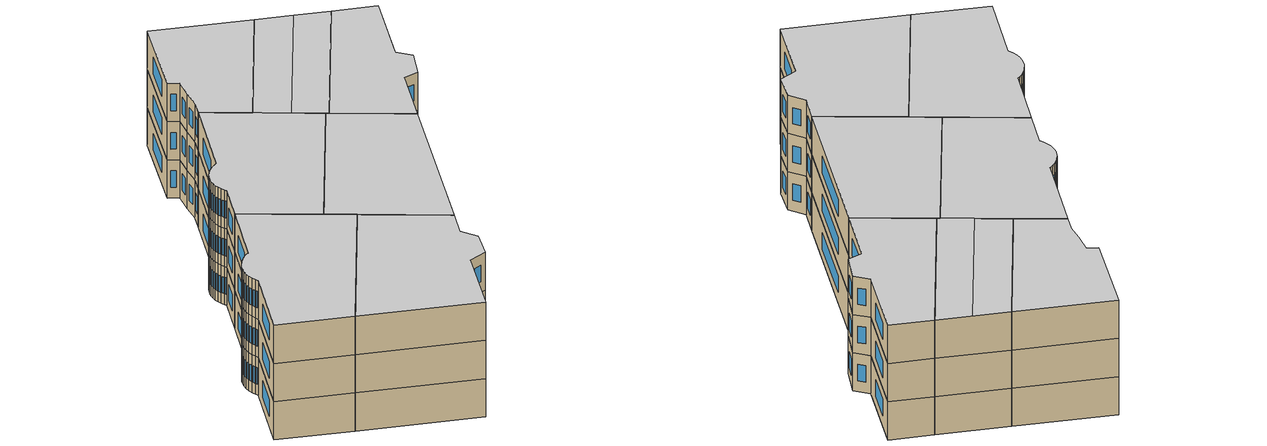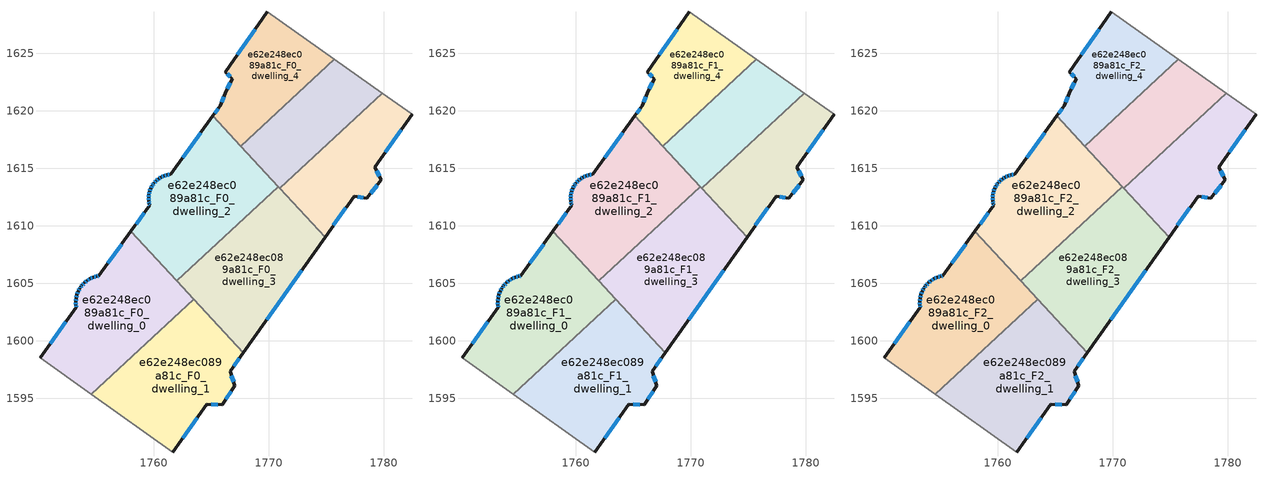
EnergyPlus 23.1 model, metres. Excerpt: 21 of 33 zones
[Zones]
e62e248ec089a81c_F0_dwelling_0
 floor ground (EU_floor_Construction): 1757.99,1609.51 1763.46,1603.61 1754.55,1595.34 1750.09,1598.5 1753.25,1602.89 1753.22,1603.1 1753.21,1603.41 1753.24,1603.71 1753.3,1604.01 1753.41,1604.3 1753.56,1604.57 1753.64,1604.69 1753.73,1604.82 1753.94,1605.04 1754.18,1605.24 1754.44,1605.4 1754.72,1605.53 1755.01,1605.62 1755.2,1605.65 z0
 wall outside (EU_wall_Construction): 1757.99,1609.51 1755.2,1605.65 1755.01,1605.62 1754.72,1605.53 1754.44,1605.4 1754.18,1605.24 1753.94,1605.04 1753.73,1604.82 1753.64,1604.69 1753.56,1604.57 1753.41,1604.3 1753.3,1604.01 1753.24,1603.71 1753.21,1603.41 1753.22,1603.1 1753.25,1602.89 1750.09,1598.5 z0:3
 wall to e62e248ec089a81c_F0_dwelling_1 (EU_wall_Construction): 1754.55,1595.34 1763.46,1603.61 z0:3
 wall adiabatic (EU_wall_Construction): 1750.09,1598.5 1754.55,1595.34 z0:3
 wall to e62e248ec089a81c_F0_dwelling_2 (EU_wall_Construction): 1761.97,1605.21 1757.99,1609.51 z0:3
 wall to e62e248ec089a81c_F0_dwelling_3 (EU_wall_Construction): 1763.46,1603.61 1761.97,1605.21 z0:3
 window (EU_Window_Construction): 1753.38,1604.21 1753.34,1604.09 / 1753.52,1604.49 1753.45,1604.37 / 1753.61,1604.65 1753.58,1604.6 / 1753.71,1604.78 1753.66,1604.72 / 1753.88,1604.98 1753.79,1604.88 / 1754.11,1605.18 1754.01,1605.1 / 1754.37,1605.35 1754.25,1605.28 / 1754.64,1605.49 1754.52,1605.43 / 1754.93,1605.59 1754.8,1605.55 / 1755.14,1605.64 1755.07,1605.63 / 1757.19,1608.41 1756,1606.75 / 1752.35,1601.64 1751,1599.76 / 1753.23,1603.04 1753.24,1602.95 / 1753.21,1603.32 1753.21,1603.19 / 1753.23,1603.62 1753.22,1603.49 / 1753.29,1603.92 1753.26,1603.8 z0.86:2.14
e62e248ec089a81c_F0_dwelling_1
 floor ground (EU_floor_Construction): 1763.46,1603.61 1767.78,1598.96 1766.63,1597.34 1767.05,1596.07 1765.95,1594.43 1764.61,1594.49 1761.66,1590.31 1754.55,1595.34 z0
 wall outside (EU_wall_Construction): 1761.66,1590.31 1764.61,1594.49 1765.95,1594.43 1767.05,1596.07 1766.63,1597.34 1767.78,1598.96 z0:3
 wall adiabatic (EU_wall_Construction): 1754.55,1595.34 1761.66,1590.31 z0:3
 wall to e62e248ec089a81c_F0_dwelling_3 (EU_wall_Construction): 1767.78,1598.96 1763.46,1603.61 z0:3
 window (EU_Window_Construction): 1766.26,1594.9 1766.73,1595.6 / 1765,1594.47 1765.57,1594.45 / 1762.5,1591.5 1763.77,1593.3 / 1766.96,1597.8 1767.45,1598.49 / 1766.93,1596.43 1766.75,1596.97 z0.86:2.14
e62e248ec089a81c_F0_dwelling_2
 floor ground (EU_floor_Construction): 1765.12,1619.55 1770.81,1613.41 1761.97,1605.21 1757.99,1609.51 1759.63,1611.78 1759.59,1611.92 1759.55,1612.19 1759.54,1612.46 1759.57,1612.73 1759.63,1613 1759.72,1613.25 1759.85,1613.49 1759.9,1613.57 1760.01,1613.71 1760.2,1613.91 1760.41,1614.09 1760.64,1614.23 1760.88,1614.34 1761.14,1614.42 1761.41,1614.47 1761.48,1614.47 z0
 wall outside (EU_wall_Construction): 1765.12,1619.55 1761.48,1614.47 1761.41,1614.47 1761.14,1614.42 1760.88,1614.34 1760.64,1614.23 1760.41,1614.09 1760.2,1613.91 1760.01,1613.71 1759.9,1613.57 1759.85,1613.49 1759.72,1613.25 1759.63,1613 1759.57,1612.73 1759.54,1612.46 1759.55,1612.19 1759.59,1611.92 1759.63,1611.78 1757.99,1609.51 z0:3
 wall to e62e248ec089a81c_F0_dwelling_3 (EU_wall_Construction): 1761.97,1605.21 1770.81,1613.41 z0:3
 wall to e62e248ec089a81c_F0_dwelling_5 (EU_wall_Construction): 1770.81,1613.41 1767.55,1616.93 z0:3
 wall to e62e248ec089a81c_F0_dwelling_4 (EU_wall_Construction): 1767.55,1616.93 1765.12,1619.55 z0:3
 window (EU_Window_Construction): 1759.56,1612.65 1759.55,1612.54 / 1759.61,1612.92 1759.58,1612.81 / 1759.7,1613.18 1759.66,1613.07 / 1759.81,1613.42 1759.76,1613.32 / 1759.89,1613.55 1759.87,1613.52 / 1759.98,1613.67 1759.93,1613.61 / 1760.14,1613.86 1760.06,1613.77 / 1760.35,1614.04 1760.26,1613.96 / 1760.57,1614.19 1760.47,1614.13 / 1760.81,1614.31 1760.71,1614.26 / 1761.07,1614.4 1760.96,1614.37 / 1761.34,1614.46 1761.22,1614.44 / 1764.08,1618.1 1762.52,1615.93 / 1759.16,1611.13 1758.46,1610.16 / 1759.61,1611.88 1759.62,1611.82 / 1759.56,1612.11 1759.58,1612 / 1759.54,1612.38 1759.55,1612.27 z0.86:2.14
e62e248ec089a81c_F0_dwelling_3
 floor ground (EU_floor_Construction): 1770.81,1613.41 1774.9,1609.01 1767.78,1598.96 1761.97,1605.21 z0
 wall outside (EU_wall_Construction): 1767.78,1598.96 1774.9,1609.01 z0:3
 wall to e62e248ec089a81c_F0_dwelling_6 (EU_wall_Construction): 1774.9,1609.01 1770.97,1613.25 z0:3
 wall to e62e248ec089a81c_F0_dwelling_5 (EU_wall_Construction): 1770.97,1613.25 1770.81,1613.41 z0:3
 window (EU_Window_Construction): 1769.81,1601.83 1772.86,1606.14 z0.86:2.14
e62e248ec089a81c_F0_dwelling_4
 floor ground (EU_floor_Construction): 1775.69,1624.48 1767.55,1616.93 1765.12,1619.55 1765.76,1620.45 1766.21,1621.55 1766.83,1622.8 1766.22,1623.38 1769.86,1628.61 z0
 wall outside (EU_wall_Construction): 1769.86,1628.61 1766.22,1623.38 1766.83,1622.8 1766.21,1621.55 1765.76,1620.45 1765.12,1619.55 z0:3
 wall adiabatic (EU_wall_Construction): 1775.69,1624.48 1769.86,1628.61 z0:3
 wall to e62e248ec089a81c_F0_dwelling_5 (EU_wall_Construction): 1767.55,1616.93 1775.69,1624.48 z0:3
 window (EU_Window_Construction): 1768.82,1627.11 1767.26,1624.87 / 1765.58,1620.2 1765.3,1619.81 / 1766.08,1621.23 1765.89,1620.76 / 1766.65,1622.44 1766.39,1621.9 / 1766.39,1623.21 1766.65,1622.96 z0.86:2.14
e62e248ec089a81c_F0_dwelling_5
 floor ground (EU_floor_Construction): 1779.88,1621.51 1770.97,1613.25 1767.55,1616.93 1775.69,1624.48 z0
 wall adiabatic (EU_wall_Construction): 1779.88,1621.51 1775.69,1624.48 z0:3
 wall to e62e248ec089a81c_F0_dwelling_6 (EU_wall_Construction): 1770.97,1613.25 1779.88,1621.51 z0:3
e62e248ec089a81c_F0_dwelling_6
 floor ground (EU_floor_Construction): 1782.45,1619.69 1779.21,1615.1 1779.79,1614 1778.53,1612.39 1777.42,1612.58 1774.9,1609.01 1770.97,1613.25 1779.88,1621.51 z0
 wall outside (EU_wall_Construction): 1774.9,1609.01 1777.42,1612.58 1778.53,1612.39 1779.79,1614 1779.21,1615.1 1782.45,1619.69 z0:3
 wall adiabatic (EU_wall_Construction): 1782.45,1619.69 1779.88,1621.51 z0:3
 window (EU_Window_Construction): 1778.89,1612.85 1779.43,1613.54 / 1777.74,1612.53 1778.21,1612.45 / 1775.62,1610.03 1776.7,1611.56 / 1780.13,1616.41 1781.53,1618.38 / 1779.62,1614.31 1779.37,1614.78 z0.86:2.14
e62e248ec089a81c_F1_dwelling_0
 floor to e62e248ec089a81c_F0_dwelling_0 (EU_floor_Construction): 1757.99,1609.51 1763.46,1603.61 1754.55,1595.34 1750.09,1598.5 1753.25,1602.89 1753.22,1603.1 1753.21,1603.41 1753.24,1603.71 1753.3,1604.01 1753.41,1604.3 1753.56,1604.57 1753.64,1604.69 1753.73,1604.82 1753.94,1605.04 1754.18,1605.24 1754.44,1605.4 1754.72,1605.53 1755.01,1605.62 1755.2,1605.65 z3
 wall outside (EU_wall_Construction): 1757.99,1609.51 1755.2,1605.65 1755.01,1605.62 1754.72,1605.53 1754.44,1605.4 1754.18,1605.24 1753.94,1605.04 1753.73,1604.82 1753.64,1604.69 1753.56,1604.57 1753.41,1604.3 1753.3,1604.01 1753.24,1603.71 1753.21,1603.41 1753.22,1603.1 1753.25,1602.89 1750.09,1598.5 z3:6
 wall to e62e248ec089a81c_F1_dwelling_1 (EU_wall_Construction): 1754.55,1595.34 1763.46,1603.61 z3:6
 wall adiabatic (EU_wall_Construction): 1750.09,1598.5 1754.55,1595.34 z3:6
 wall to e62e248ec089a81c_F1_dwelling_2 (EU_wall_Construction): 1761.97,1605.21 1757.99,1609.51 z3:6
 wall to e62e248ec089a81c_F1_dwelling_3 (EU_wall_Construction): 1763.46,1603.61 1761.97,1605.21 z3:6
 window (EU_Window_Construction): 1753.38,1604.21 1753.34,1604.09 / 1753.52,1604.49 1753.45,1604.37 / 1753.61,1604.65 1753.58,1604.6 / 1753.71,1604.78 1753.66,1604.72 / 1753.88,1604.98 1753.79,1604.88 / 1754.11,1605.18 1754.01,1605.1 / 1754.37,1605.35 1754.25,1605.28 / 1754.64,1605.49 1754.52,1605.43 / 1754.93,1605.59 1754.8,1605.55 / 1755.14,1605.64 1755.07,1605.63 / 1757.19,1608.41 1756,1606.75 / 1752.35,1601.64 1751,1599.76 / 1753.23,1603.04 1753.24,1602.95 / 1753.21,1603.32 1753.21,1603.19 / 1753.23,1603.62 1753.22,1603.49 / 1753.29,1603.92 1753.26,1603.8 z3.86:5.14
e62e248ec089a81c_F1_dwelling_1
 floor to e62e248ec089a81c_F0_dwelling_1 (EU_floor_Construction): 1763.46,1603.61 1767.78,1598.96 1766.63,1597.34 1767.05,1596.07 1765.95,1594.43 1764.61,1594.49 1761.66,1590.31 1754.55,1595.34 z3
 wall outside (EU_wall_Construction): 1761.66,1590.31 1764.61,1594.49 1765.95,1594.43 1767.05,1596.07 1766.63,1597.34 1767.78,1598.96 z3:6
 wall adiabatic (EU_wall_Construction): 1754.55,1595.34 1761.66,1590.31 z3:6
 wall to e62e248ec089a81c_F1_dwelling_3 (EU_wall_Construction): 1767.78,1598.96 1763.46,1603.61 z3:6
 window (EU_Window_Construction): 1766.26,1594.9 1766.73,1595.6 / 1765,1594.47 1765.57,1594.45 / 1762.5,1591.5 1763.77,1593.3 / 1766.96,1597.8 1767.45,1598.49 / 1766.93,1596.43 1766.75,1596.97 z3.86:5.14
e62e248ec089a81c_F1_dwelling_2
 floor to e62e248ec089a81c_F0_dwelling_2 (EU_floor_Construction): 1765.12,1619.55 1770.81,1613.41 1761.97,1605.21 1757.99,1609.51 1759.63,1611.78 1759.59,1611.92 1759.55,1612.19 1759.54,1612.46 1759.57,1612.73 1759.63,1613 1759.72,1613.25 1759.85,1613.49 1759.9,1613.57 1760.01,1613.71 1760.2,1613.91 1760.41,1614.09 1760.64,1614.23 1760.88,1614.34 1761.14,1614.42 1761.41,1614.47 1761.48,1614.47 z3
 wall outside (EU_wall_Construction): 1765.12,1619.55 1761.48,1614.47 1761.41,1614.47 1761.14,1614.42 1760.88,1614.34 1760.64,1614.23 1760.41,1614.09 1760.2,1613.91 1760.01,1613.71 1759.9,1613.57 1759.85,1613.49 1759.72,1613.25 1759.63,1613 1759.57,1612.73 1759.54,1612.46 1759.55,1612.19 1759.59,1611.92 1759.63,1611.78 1757.99,1609.51 z3:6
 wall to e62e248ec089a81c_F1_dwelling_3 (EU_wall_Construction): 1761.97,1605.21 1770.81,1613.41 z3:6
 wall to e62e248ec089a81c_F1_dwelling_5 (EU_wall_Construction): 1770.81,1613.41 1767.55,1616.93 z3:6
 wall to e62e248ec089a81c_F1_dwelling_4 (EU_wall_Construction): 1767.55,1616.93 1765.12,1619.55 z3:6
 window (EU_Window_Construction): 1759.56,1612.65 1759.55,1612.54 / 1759.61,1612.92 1759.58,1612.81 / 1759.7,1613.18 1759.66,1613.07 / 1759.81,1613.42 1759.76,1613.32 / 1759.89,1613.55 1759.87,1613.52 / 1759.98,1613.67 1759.93,1613.61 / 1760.14,1613.86 1760.06,1613.77 / 1760.35,1614.04 1760.26,1613.96 / 1760.57,1614.19 1760.47,1614.13 / 1760.81,1614.31 1760.71,1614.26 / 1761.07,1614.4 1760.96,1614.37 / 1761.34,1614.46 1761.22,1614.44 / 1764.08,1618.1 1762.52,1615.93 / 1759.16,1611.13 1758.46,1610.16 / 1759.61,1611.88 1759.62,1611.82 / 1759.56,1612.11 1759.58,1612 / 1759.54,1612.38 1759.55,1612.27 z3.86:5.14
e62e248ec089a81c_F1_dwelling_3
 floor to e62e248ec089a81c_F0_dwelling_3 (EU_floor_Construction): 1770.81,1613.41 1774.9,1609.01 1767.78,1598.96 1761.97,1605.21 z3
 wall outside (EU_wall_Construction): 1767.78,1598.96 1774.9,1609.01 z3:6
 wall to e62e248ec089a81c_F1_dwelling_6 (EU_wall_Construction): 1774.9,1609.01 1770.97,1613.25 z3:6
 wall to e62e248ec089a81c_F1_dwelling_5 (EU_wall_Construction): 1770.97,1613.25 1770.81,1613.41 z3:6
 window (EU_Window_Construction): 1769.81,1601.83 1772.86,1606.14 z3.86:5.14
e62e248ec089a81c_F1_dwelling_4
 floor to e62e248ec089a81c_F0_dwelling_4 (EU_floor_Construction): 1775.69,1624.48 1767.55,1616.93 1765.12,1619.55 1765.76,1620.45 1766.21,1621.55 1766.83,1622.8 1766.22,1623.38 1769.86,1628.61 z3
 wall outside (EU_wall_Construction): 1769.86,1628.61 1766.22,1623.38 1766.83,1622.8 1766.21,1621.55 1765.76,1620.45 1765.12,1619.55 z3:6
 wall adiabatic (EU_wall_Construction): 1775.69,1624.48 1769.86,1628.61 z3:6
 wall to e62e248ec089a81c_F1_dwelling_5 (EU_wall_Construction): 1767.55,1616.93 1775.69,1624.48 z3:6
 window (EU_Window_Construction): 1768.82,1627.11 1767.26,1624.87 / 1765.58,1620.2 1765.3,1619.81 / 1766.08,1621.23 1765.89,1620.76 / 1766.65,1622.44 1766.39,1621.9 / 1766.39,1623.21 1766.65,1622.96 z3.86:5.14
e62e248ec089a81c_F1_dwelling_5
 floor to e62e248ec089a81c_F0_dwelling_5 (EU_floor_Construction): 1779.88,1621.51 1770.97,1613.25 1767.55,1616.93 1775.69,1624.48 z3
 wall adiabatic (EU_wall_Construction): 1779.88,1621.51 1775.69,1624.48 z3:6
 wall to e62e248ec089a81c_F1_dwelling_6 (EU_wall_Construction): 1770.97,1613.25 1779.88,1621.51 z3:6
e62e248ec089a81c_F1_dwelling_6
 floor to e62e248ec089a81c_F0_dwelling_6 (EU_floor_Construction): 1782.45,1619.69 1779.21,1615.1 1779.79,1614 1778.53,1612.39 1777.42,1612.58 1774.9,1609.01 1770.97,1613.25 1779.88,1621.51 z3
 wall outside (EU_wall_Construction): 1774.9,1609.01 1777.42,1612.58 1778.53,1612.39 1779.79,1614 1779.21,1615.1 1782.45,1619.69 z3:6
 wall adiabatic (EU_wall_Construction): 1782.45,1619.69 1779.88,1621.51 z3:6
 window (EU_Window_Construction): 1778.89,1612.85 1779.43,1613.54 / 1777.74,1612.53 1778.21,1612.45 / 1775.62,1610.03 1776.7,1611.56 / 1780.13,1616.41 1781.53,1618.38 / 1779.62,1614.31 1779.37,1614.78 z3.86:5.14
e62e248ec089a81c_F2_dwelling_0
 floor to e62e248ec089a81c_F1_dwelling_0 (EU_floor_Construction): 1757.99,1609.51 1763.46,1603.61 1754.55,1595.34 1750.09,1598.5 1753.25,1602.89 1753.22,1603.1 1753.21,1603.41 1753.24,1603.71 1753.3,1604.01 1753.41,1604.3 1753.56,1604.57 1753.64,1604.69 1753.73,1604.82 1753.94,1605.04 1754.18,1605.24 1754.44,1605.4 1754.72,1605.53 1755.01,1605.62 1755.2,1605.65 z6
 wall outside (EU_wall_Construction): 1757.99,1609.51 1755.2,1605.65 1755.01,1605.62 1754.72,1605.53 1754.44,1605.4 1754.18,1605.24 1753.94,1605.04 1753.73,1604.82 1753.64,1604.69 1753.56,1604.57 1753.41,1604.3 1753.3,1604.01 1753.24,1603.71 1753.21,1603.41 1753.22,1603.1 1753.25,1602.89 1750.09,1598.5 z6:9
 wall to e62e248ec089a81c_F2_dwelling_1 (EU_wall_Construction): 1754.55,1595.34 1763.46,1603.61 z6:9
 wall adiabatic (EU_wall_Construction): 1750.09,1598.5 1754.55,1595.34 z6:9
 wall to e62e248ec089a81c_F2_dwelling_2 (EU_wall_Construction): 1761.97,1605.21 1757.99,1609.51 z6:9
 wall to e62e248ec089a81c_F2_dwelling_3 (EU_wall_Construction): 1763.46,1603.61 1761.97,1605.21 z6:9
 window (EU_Window_Construction): 1753.38,1604.21 1753.34,1604.09 / 1753.52,1604.49 1753.45,1604.37 / 1753.61,1604.65 1753.58,1604.6 / 1753.71,1604.78 1753.66,1604.72 / 1753.88,1604.98 1753.79,1604.88 / 1754.11,1605.18 1754.01,1605.1 / 1754.37,1605.35 1754.25,1605.28 / 1754.64,1605.49 1754.52,1605.43 / 1754.93,1605.59 1754.8,1605.55 / 1755.14,1605.64 1755.07,1605.63 / 1757.19,1608.41 1756,1606.75 / 1752.35,1601.64 1751,1599.76 / 1753.23,1603.04 1753.24,1602.95 / 1753.21,1603.32 1753.21,1603.19 / 1753.23,1603.62 1753.22,1603.49 / 1753.29,1603.92 1753.26,1603.8 z6.86:8.14
 ceiling to e62e248ec089a81c_F3_dwelling_0 (EU_floor_Construction): 1763.46,1603.61 1757.99,1609.51 1755.2,1605.65 1755.01,1605.62 1754.72,1605.53 1754.44,1605.4 1754.18,1605.24 1753.94,1605.04 1753.73,1604.82 1753.64,1604.69 1753.56,1604.57 1753.41,1604.3 1753.3,1604.01 1753.24,1603.71 1753.21,1603.41 1753.22,1603.1 1753.25,1602.89 1750.09,1598.5 1754.55,1595.34 z9
e62e248ec089a81c_F2_dwelling_1
 floor to e62e248ec089a81c_F1_dwelling_1 (EU_floor_Construction): 1763.46,1603.61 1767.78,1598.96 1766.63,1597.34 1767.05,1596.07 1765.95,1594.43 1764.61,1594.49 1761.66,1590.31 1754.55,1595.34 z6
 wall outside (EU_wall_Construction): 1761.66,1590.31 1764.61,1594.49 1765.95,1594.43 1767.05,1596.07 1766.63,1597.34 1767.78,1598.96 z6:9
 wall adiabatic (EU_wall_Construction): 1754.55,1595.34 1761.66,1590.31 z6:9
 wall to e62e248ec089a81c_F2_dwelling_3 (EU_wall_Construction): 1767.78,1598.96 1763.46,1603.61 z6:9
 window (EU_Window_Construction): 1766.26,1594.9 1766.73,1595.6 / 1765,1594.47 1765.57,1594.45 / 1762.5,1591.5 1763.77,1593.3 / 1766.96,1597.8 1767.45,1598.49 / 1766.93,1596.43 1766.75,1596.97 z6.86:8.14
 ceiling to e62e248ec089a81c_F3_dwelling_1 (EU_floor_Construction): 1765.95,1594.43 1767.05,1596.07 1766.63,1597.34 1767.78,1598.96 1763.46,1603.61 1754.55,1595.34 1761.66,1590.31 1764.61,1594.49 z9
e62e248ec089a81c_F2_dwelling_2
 floor to e62e248ec089a81c_F1_dwelling_2 (EU_floor_Construction): 1765.12,1619.55 1770.81,1613.41 1761.97,1605.21 1757.99,1609.51 1759.63,1611.78 1759.59,1611.92 1759.55,1612.19 1759.54,1612.46 1759.57,1612.73 1759.63,1613 1759.72,1613.25 1759.85,1613.49 1759.9,1613.57 1760.01,1613.71 1760.2,1613.91 1760.41,1614.09 1760.64,1614.23 1760.88,1614.34 1761.14,1614.42 1761.41,1614.47 1761.48,1614.47 z6
 wall outside (EU_wall_Construction): 1765.12,1619.55 1761.48,1614.47 1761.41,1614.47 1761.14,1614.42 1760.88,1614.34 1760.64,1614.23 1760.41,1614.09 1760.2,1613.91 1760.01,1613.71 1759.9,1613.57 1759.85,1613.49 1759.72,1613.25 1759.63,1613 1759.57,1612.73 1759.54,1612.46 1759.55,1612.19 1759.59,1611.92 1759.63,1611.78 1757.99,1609.51 z6:9
 wall to e62e248ec089a81c_F2_dwelling_3 (EU_wall_Construction): 1761.97,1605.21 1770.81,1613.41 z6:9
 wall to e62e248ec089a81c_F2_dwelling_5 (EU_wall_Construction): 1770.81,1613.41 1767.55,1616.93 z6:9
 wall to e62e248ec089a81c_F2_dwelling_4 (EU_wall_Construction): 1767.55,1616.93 1765.12,1619.55 z6:9
 window (EU_Window_Construction): 1759.56,1612.65 1759.55,1612.54 / 1759.61,1612.92 1759.58,1612.81 / 1759.7,1613.18 1759.66,1613.07 / 1759.81,1613.42 1759.76,1613.32 / 1759.89,1613.55 1759.87,1613.52 / 1759.98,1613.67 1759.93,1613.61 / 1760.14,1613.86 1760.06,1613.77 / 1760.35,1614.04 1760.26,1613.96 / 1760.57,1614.19 1760.47,1614.13 / 1760.81,1614.31 1760.71,1614.26 / 1761.07,1614.4 1760.96,1614.37 / 1761.34,1614.46 1761.22,1614.44 / 1764.08,1618.1 1762.52,1615.93 / 1759.16,1611.13 1758.46,1610.16 / 1759.61,1611.88 1759.62,1611.82 / 1759.56,1612.11 1759.58,1612 / 1759.54,1612.38 1759.55,1612.27 z6.86:8.14
 ceiling to e62e248ec089a81c_F3_dwelling_2 (EU_floor_Construction): 1770.81,1613.41 1765.12,1619.55 1761.48,1614.47 1761.41,1614.47 1761.14,1614.42 1760.88,1614.34 1760.64,1614.23 1760.41,1614.09 1760.2,1613.91 1760.01,1613.71 1759.9,1613.57 1759.85,1613.49 1759.72,1613.25 1759.63,1613 1759.57,1612.73 1759.54,1612.46 1759.55,1612.19 1759.59,1611.92 1759.63,1611.78 1757.99,1609.51 1761.97,1605.21 z9
e62e248ec089a81c_F2_dwelling_3
 floor to e62e248ec089a81c_F1_dwelling_3 (EU_floor_Construction): 1770.81,1613.41 1774.9,1609.01 1767.78,1598.96 1761.97,1605.21 z6
 wall outside (EU_wall_Construction): 1767.78,1598.96 1774.9,1609.01 z6:9
 wall to e62e248ec089a81c_F2_dwelling_6 (EU_wall_Construction): 1774.9,1609.01 1770.97,1613.25 z6:9
 wall to e62e248ec089a81c_F2_dwelling_5 (EU_wall_Construction): 1770.97,1613.25 1770.81,1613.41 z6:9
 window (EU_Window_Construction): 1769.81,1601.83 1772.86,1606.14 z6.86:8.14
 ceiling to e62e248ec089a81c_F3_dwelling_3 (EU_floor_Construction): 1767.78,1598.96 1774.9,1609.01 1770.81,1613.41 1761.97,1605.21 z9
e62e248ec089a81c_F2_dwelling_4
 floor to e62e248ec089a81c_F1_dwelling_4 (EU_floor_Construction): 1775.69,1624.48 1767.55,1616.93 1765.12,1619.55 1765.76,1620.45 1766.21,1621.55 1766.83,1622.8 1766.22,1623.38 1769.86,1628.61 z6
 wall outside (EU_wall_Construction): 1769.86,1628.61 1766.22,1623.38 1766.83,1622.8 1766.21,1621.55 1765.76,1620.45 1765.12,1619.55 z6:9
 wall adiabatic (EU_wall_Construction): 1775.69,1624.48 1769.86,1628.61 z6:9
 wall to e62e248ec089a81c_F2_dwelling_5 (EU_wall_Construction): 1767.55,1616.93 1775.69,1624.48 z6:9
 window (EU_Window_Construction): 1768.82,1627.11 1767.26,1624.87 / 1765.58,1620.2 1765.3,1619.81 / 1766.08,1621.23 1765.89,1620.76 / 1766.65,1622.44 1766.39,1621.9 / 1766.39,1623.21 1766.65,1622.96 z6.86:8.14
 ceiling to e62e248ec089a81c_F3_dwelling_4 (EU_floor_Construction): 1775.69,1624.48 1769.86,1628.61 1766.22,1623.38 1766.83,1622.8 1766.21,1621.55 1765.76,1620.45 1765.12,1619.55 1767.55,1616.93 z9
e62e248ec089a81c_F2_dwelling_5
 floor to e62e248ec089a81c_F1_dwelling_5 (EU_floor_Construction): 1779.88,1621.51 1770.97,1613.25 1767.55,1616.93 1775.69,1624.48 z6
 wall adiabatic (EU_wall_Construction): 1779.88,1621.51 1775.69,1624.48 z6:9
 wall to e62e248ec089a81c_F2_dwelling_6 (EU_wall_Construction): 1770.97,1613.25 1779.88,1621.51 z6:9
 ceiling to e62e248ec089a81c_F3_dwelling_5 (EU_floor_Construction): 1779.88,1621.51 1777.83,1622.96 1769.3,1615.05 1770.97,1613.25 z9
 ceiling to e62e248ec089a81c_F3_dwelling_4 (EU_floor_Construction): 1777.83,1622.96 1775.69,1624.48 1767.55,1616.93 1769.3,1615.05 z9
e62e248ec089a81c_F2_dwelling_6
 floor to e62e248ec089a81c_F1_dwelling_6 (EU_floor_Construction): 1782.45,1619.69 1779.21,1615.1 1779.79,1614 1778.53,1612.39 1777.42,1612.58 1774.9,1609.01 1770.97,1613.25 1779.88,1621.51 z6
 wall outside (EU_wall_Construction): 1774.9,1609.01 1777.42,1612.58 1778.53,1612.39 1779.79,1614 1779.21,1615.1 1782.45,1619.69 z6:9
 wall adiabatic (EU_wall_Construction): 1782.45,1619.69 1779.88,1621.51 z6:9
 window (EU_Window_Construction): 1778.89,1612.85 1779.43,1613.54 / 1777.74,1612.53 1778.21,1612.45 / 1775.62,1610.03 1776.7,1611.56 / 1780.13,1616.41 1781.53,1618.38 / 1779.62,1614.31 1779.37,1614.78 z6.86:8.14
 ceiling to e62e248ec089a81c_F3_dwelling_5 (EU_floor_Construction): 1778.53,1612.39 1779.79,1614 1779.21,1615.1 1782.45,1619.69 1779.88,1621.51 1770.97,1613.25 1774.9,1609.01 1777.42,1612.58 z9
[Building]
EU S2 Campaign: North Axis=0; Terrain=City; Solar Distribution=FullExterior
[Site:Location]
Helsinki-Vantaa.AP: Latitude=60.317; Longitude=24.963; Time Zone=2; Elevation=54.6
[SizingPeriod:WeatherFileDays]
AnnualSizingPeriod: Begin Month=1; Begin Day of Month=1; End Month=12; End Day of Month=31; Day of Week for Start Day=Monday; Use Weather File Daylight Saving Period=No; Use Weather File Rain and Snow Indicators=No
[MATERIAL]
EU_InternalMass_Material: Roughness=MediumRough; Thickness=0.1; Conductivity=1; Density=1800; Specific Heat=900; Thermal Absorptance=0.9; Solar Absorptance=0.7; Visible Absorptance=0.7
[MATERIAL:NOMASS] Roughness=MediumRough; Thermal Absorptance=0.9; Solar Absorptance=0.7; Visible Absorptance=0.7
Name | Thermal Resistance
EU_wall_NoMass | 1.10183
EU_floor_NoMass | 1.70606
[WINDOWMATERIAL:SIMPLEGLAZINGSYSTEM]
EU_Window_SimpleGlazing: UFactor=3.11035; Solar Heat Gain Coefficient=0.8; Visible Transmittance=0.8
[CONSTRUCTION]
EU_wall_Construction: EU_wall_NoMass
EU_floor_Construction: EU_floor_NoMass
EU_Window_Construction: EU_Window_SimpleGlazing
EU_InternalMass_Construction: EU_InternalMass_Material
[ZONE] Type=1; Multiplier=1; Ceiling Height=autocalculate; Floor Area=autocalculate; Part of Total Floor Area=Yes
Name | Volume
e62e248ec089a81c_F0_dwelling_0; e62e248ec089a81c_F1_dwelling_0; e62e248ec089a81c_F2_dwelling_0 | 262.923
e62e248ec089a81c_F0_dwelling_1; e62e248ec089a81c_F1_dwelling_1; e62e248ec089a81c_F2_dwelling_1 | 262.937
e62e248ec089a81c_F0_dwelling_2; e62e248ec089a81c_F1_dwelling_2; e62e248ec089a81c_F2_dwelling_2 | 262.921
e62e248ec089a81c_F0_dwelling_3; e62e248ec089a81c_F1_dwelling_3; e62e248ec089a81c_F2_dwelling_3 | 262.953
e62e248ec089a81c_F0_dwelling_4; e62e248ec089a81c_F1_dwelling_4; e62e248ec089a81c_F2_dwelling_4 | 175.302
e62e248ec089a81c_F0_dwelling_5; e62e248ec089a81c_F1_dwelling_5; e62e248ec089a81c_F2_dwelling_5 | 175.295
e62e248ec089a81c_F0_dwelling_6; e62e248ec089a81c_F1_dwelling_6; e62e248ec089a81c_F2_dwelling_6 | 175.306
[INTERNALMASS] Construction=EU_InternalMass_Construction
Name | Zone or ZoneList | Surface Area
e62e248ec089a81c_F0_dwelling_0_EU_InternalMass | e62e248ec089a81c_F0_dwelling_0 | 87.6405
e62e248ec089a81c_F0_dwelling_1_EU_InternalMass | e62e248ec089a81c_F0_dwelling_1 | 87.6453
e62e248ec089a81c_F0_dwelling_2_EU_InternalMass | e62e248ec089a81c_F0_dwelling_2 | 87.6409
e62e248ec089a81c_F0_dwelling_3_EU_InternalMass | e62e248ec089a81c_F0_dwelling_3 | 87.6512
e62e248ec089a81c_F0_dwelling_4_EU_InternalMass | e62e248ec089a81c_F0_dwelling_4 | 58.4342
e62e248ec089a81c_F0_dwelling_5_EU_InternalMass | e62e248ec089a81c_F0_dwelling_5 | 58.4315
e62e248ec089a81c_F0_dwelling_6_EU_InternalMass | e62e248ec089a81c_F0_dwelling_6 | 58.4353
e62e248ec089a81c_F1_dwelling_0_EU_InternalMass | e62e248ec089a81c_F1_dwelling_0 | 87.6405
e62e248ec089a81c_F1_dwelling_1_EU_InternalMass | e62e248ec089a81c_F1_dwelling_1 | 87.6453
e62e248ec089a81c_F1_dwelling_2_EU_InternalMass | e62e248ec089a81c_F1_dwelling_2 | 87.6409
e62e248ec089a81c_F1_dwelling_3_EU_InternalMass | e62e248ec089a81c_F1_dwelling_3 | 87.6512
e62e248ec089a81c_F1_dwelling_4_EU_InternalMass | e62e248ec089a81c_F1_dwelling_4 | 58.4342
e62e248ec089a81c_F1_dwelling_5_EU_InternalMass | e62e248ec089a81c_F1_dwelling_5 | 58.4315
e62e248ec089a81c_F1_dwelling_6_EU_InternalMass | e62e248ec089a81c_F1_dwelling_6 | 58.4353
e62e248ec089a81c_F2_dwelling_0_EU_InternalMass | e62e248ec089a81c_F2_dwelling_0 | 87.6405
e62e248ec089a81c_F2_dwelling_1_EU_InternalMass | e62e248ec089a81c_F2_dwelling_1 | 87.6453
e62e248ec089a81c_F2_dwelling_2_EU_InternalMass | e62e248ec089a81c_F2_dwelling_2 | 87.6409
e62e248ec089a81c_F2_dwelling_3_EU_InternalMass | e62e248ec089a81c_F2_dwelling_3 | 87.6512
e62e248ec089a81c_F2_dwelling_4_EU_InternalMass | e62e248ec089a81c_F2_dwelling_4 | 58.4342
e62e248ec089a81c_F2_dwelling_5_EU_InternalMass | e62e248ec089a81c_F2_dwelling_5 | 58.4315
e62e248ec089a81c_F2_dwelling_6_EU_InternalMass | e62e248ec089a81c_F2_dwelling_6 | 58.4353
[OTHEREQUIPMENT] Fuel Type=Electricity; Design Level Calculation Method=Watts/Area; Power per Zone Floor Area=1; Fraction Latent=0; Fraction Radiant=0; Fraction Lost=0; Carbon Dioxide Generation Rate=0; EndUse Subcategory=EU_Step8_InternalGains
Name | Zone or ZoneList or Space or SpaceList | Schedule
EU_Step8_InternalGain_e62e248ec089a81c_F0_dwelling_0_f000 | e62e248ec089a81c_F0_dwelling_0 | EU_Step8_GainSchedule_e62e248ec089a81c_F0_dwelling_0_f000
EU_Step8_InternalGain_e62e248ec089a81c_F0_dwelling_1_f000 | e62e248ec089a81c_F0_dwelling_1 | EU_Step8_GainSchedule_e62e248ec089a81c_F0_dwelling_1_f000
EU_Step8_InternalGain_e62e248ec089a81c_F0_dwelling_2_f000 | e62e248ec089a81c_F0_dwelling_2 | EU_Step8_GainSchedule_e62e248ec089a81c_F0_dwelling_2_f000
EU_Step8_InternalGain_e62e248ec089a81c_F0_dwelling_3_f000 | e62e248ec089a81c_F0_dwelling_3 | EU_Step8_GainSchedule_e62e248ec089a81c_F0_dwelling_3_f000
EU_Step8_InternalGain_e62e248ec089a81c_F0_dwelling_4_f000 | e62e248ec089a81c_F0_dwelling_4 | EU_Step8_GainSchedule_e62e248ec089a81c_F0_dwelling_4_f000
EU_Step8_InternalGain_e62e248ec089a81c_F0_dwelling_5_f000 | e62e248ec089a81c_F0_dwelling_5 | EU_Step8_GainSchedule_e62e248ec089a81c_F0_dwelling_5_f000
EU_Step8_InternalGain_e62e248ec089a81c_F0_dwelling_6_f000 | e62e248ec089a81c_F0_dwelling_6 | EU_Step8_GainSchedule_e62e248ec089a81c_F0_dwelling_6_f000
EU_Step8_InternalGain_e62e248ec089a81c_F1_dwelling_0_f000 | e62e248ec089a81c_F1_dwelling_0 | EU_Step8_GainSchedule_e62e248ec089a81c_F1_dwelling_0_f000
EU_Step8_InternalGain_e62e248ec089a81c_F1_dwelling_1_f000 | e62e248ec089a81c_F1_dwelling_1 | EU_Step8_GainSchedule_e62e248ec089a81c_F1_dwelling_1_f000
EU_Step8_InternalGain_e62e248ec089a81c_F1_dwelling_2_f000 | e62e248ec089a81c_F1_dwelling_2 | EU_Step8_GainSchedule_e62e248ec089a81c_F1_dwelling_2_f000
EU_Step8_InternalGain_e62e248ec089a81c_F1_dwelling_3_f000 | e62e248ec089a81c_F1_dwelling_3 | EU_Step8_GainSchedule_e62e248ec089a81c_F1_dwelling_3_f000
EU_Step8_InternalGain_e62e248ec089a81c_F1_dwelling_4_f000 | e62e248ec089a81c_F1_dwelling_4 | EU_Step8_GainSchedule_e62e248ec089a81c_F1_dwelling_4_f000
EU_Step8_InternalGain_e62e248ec089a81c_F1_dwelling_5_f000 | e62e248ec089a81c_F1_dwelling_5 | EU_Step8_GainSchedule_e62e248ec089a81c_F1_dwelling_5_f000
EU_Step8_InternalGain_e62e248ec089a81c_F1_dwelling_6_f000 | e62e248ec089a81c_F1_dwelling_6 | EU_Step8_GainSchedule_e62e248ec089a81c_F1_dwelling_6_f000
EU_Step8_InternalGain_e62e248ec089a81c_F2_dwelling_0_f000 | e62e248ec089a81c_F2_dwelling_0 | EU_Step8_GainSchedule_e62e248ec089a81c_F2_dwelling_0_f000
EU_Step8_InternalGain_e62e248ec089a81c_F2_dwelling_1_f000 | e62e248ec089a81c_F2_dwelling_1 | EU_Step8_GainSchedule_e62e248ec089a81c_F2_dwelling_1_f000
EU_Step8_InternalGain_e62e248ec089a81c_F2_dwelling_2_f000 | e62e248ec089a81c_F2_dwelling_2 | EU_Step8_GainSchedule_e62e248ec089a81c_F2_dwelling_2_f000
EU_Step8_InternalGain_e62e248ec089a81c_F2_dwelling_3_f000 | e62e248ec089a81c_F2_dwelling_3 | EU_Step8_GainSchedule_e62e248ec089a81c_F2_dwelling_3_f000
EU_Step8_InternalGain_e62e248ec089a81c_F2_dwelling_4_f000 | e62e248ec089a81c_F2_dwelling_4 | EU_Step8_GainSchedule_e62e248ec089a81c_F2_dwelling_4_f000
EU_Step8_InternalGain_e62e248ec089a81c_F2_dwelling_5_f000 | e62e248ec089a81c_F2_dwelling_5 | EU_Step8_GainSchedule_e62e248ec089a81c_F2_dwelling_5_f000
EU_Step8_InternalGain_e62e248ec089a81c_F2_dwelling_6_f000 | e62e248ec089a81c_F2_dwelling_6 | EU_Step8_GainSchedule_e62e248ec089a81c_F2_dwelling_6_f000
[ZONEVENTILATION:DESIGNFLOWRATE] Schedule=EU_AlwaysOn; Design Flow Rate Calculation Method=AirChanges/Hour; Air Changes per Hour=0.756316; Ventilation Type=Natural; Fan Pressure Rise=0; Fan Total Efficiency=1; Constant Term Coefficient=1; Temperature Term Coefficient=0; Velocity Term Coefficient=0; Velocity Squared Term Coefficient=0; Minimum Indoor Temperature=-100; Maximum Indoor Temperature=100; Delta Temperature=-100; Minimum Outdoor Temperature=-100; Maximum Outdoor Temperature=100; Maximum Wind Speed=40
Name | Zone or ZoneList or Space or SpaceList
EU_ConstantAir_e62e248ec089a81c_F0_dwelling_0 | e62e248ec089a81c_F0_dwelling_0
EU_ConstantAir_e62e248ec089a81c_F0_dwelling_1 | e62e248ec089a81c_F0_dwelling_1
EU_ConstantAir_e62e248ec089a81c_F0_dwelling_2 | e62e248ec089a81c_F0_dwelling_2
EU_ConstantAir_e62e248ec089a81c_F0_dwelling_3 | e62e248ec089a81c_F0_dwelling_3
EU_ConstantAir_e62e248ec089a81c_F0_dwelling_4 | e62e248ec089a81c_F0_dwelling_4
EU_ConstantAir_e62e248ec089a81c_F0_dwelling_5 | e62e248ec089a81c_F0_dwelling_5
EU_ConstantAir_e62e248ec089a81c_F0_dwelling_6 | e62e248ec089a81c_F0_dwelling_6
EU_ConstantAir_e62e248ec089a81c_F1_dwelling_0 | e62e248ec089a81c_F1_dwelling_0
EU_ConstantAir_e62e248ec089a81c_F1_dwelling_1 | e62e248ec089a81c_F1_dwelling_1
EU_ConstantAir_e62e248ec089a81c_F1_dwelling_2 | e62e248ec089a81c_F1_dwelling_2
EU_ConstantAir_e62e248ec089a81c_F1_dwelling_3 | e62e248ec089a81c_F1_dwelling_3
EU_ConstantAir_e62e248ec089a81c_F1_dwelling_4 | e62e248ec089a81c_F1_dwelling_4
EU_ConstantAir_e62e248ec089a81c_F1_dwelling_5 | e62e248ec089a81c_F1_dwelling_5
EU_ConstantAir_e62e248ec089a81c_F1_dwelling_6 | e62e248ec089a81c_F1_dwelling_6
EU_ConstantAir_e62e248ec089a81c_F2_dwelling_0 | e62e248ec089a81c_F2_dwelling_0
EU_ConstantAir_e62e248ec089a81c_F2_dwelling_1 | e62e248ec089a81c_F2_dwelling_1
EU_ConstantAir_e62e248ec089a81c_F2_dwelling_2 | e62e248ec089a81c_F2_dwelling_2
EU_ConstantAir_e62e248ec089a81c_F2_dwelling_3 | e62e248ec089a81c_F2_dwelling_3
EU_ConstantAir_e62e248ec089a81c_F2_dwelling_4 | e62e248ec089a81c_F2_dwelling_4
EU_ConstantAir_e62e248ec089a81c_F2_dwelling_5 | e62e248ec089a81c_F2_dwelling_5
EU_ConstantAir_e62e248ec089a81c_F2_dwelling_6 | e62e248ec089a81c_F2_dwelling_6
[HVACTEMPLATE:THERMOSTAT] Constant Heating Setpoint=20; Constant Cooling Setpoint=50
EU_HeatOnly_e62e248ec089a81c_F0_dwelling_0; EU_HeatOnly_e62e248ec089a81c_F0_dwelling_1; EU_HeatOnly_e62e248ec089a81c_F0_dwelling_2; EU_HeatOnly_e62e248ec089a81c_F0_dwelling_3; EU_HeatOnly_e62e248ec089a81c_F0_dwelling_4; EU_HeatOnly_e62e248ec089a81c_F0_dwelling_5; EU_HeatOnly_e62e248ec089a81c_F0_dwelling_6; EU_HeatOnly_e62e248ec089a81c_F1_dwelling_0; EU_HeatOnly_e62e248ec089a81c_F1_dwelling_1; EU_HeatOnly_e62e248ec089a81c_F1_dwelling_2; EU_HeatOnly_e62e248ec089a81c_F1_dwelling_3; EU_HeatOnly_e62e248ec089a81c_F1_dwelling_4; EU_HeatOnly_e62e248ec089a81c_F1_dwelling_5; EU_HeatOnly_e62e248ec089a81c_F1_dwelling_6; EU_HeatOnly_e62e248ec089a81c_F2_dwelling_0; EU_HeatOnly_e62e248ec089a81c_F2_dwelling_1; EU_HeatOnly_e62e248ec089a81c_F2_dwelling_2; EU_HeatOnly_e62e248ec089a81c_F2_dwelling_3; EU_HeatOnly_e62e248ec089a81c_F2_dwelling_4; EU_HeatOnly_e62e248ec089a81c_F2_dwelling_5; EU_HeatOnly_e62e248ec089a81c_F2_dwelling_6; EU_HeatOnly_e62e248ec089a81c_F3_dwelling_0; EU_HeatOnly_e62e248ec089a81c_F3_dwelling_1; EU_HeatOnly_e62e248ec089a81c_F3_dwelling_2; EU_HeatOnly_e62e248ec089a81c_F3_dwelling_3; EU_HeatOnly_e62e248ec089a81c_F3_dwelling_4; EU_HeatOnly_e62e248ec089a81c_F3_dwelling_5; EU_HeatOnly_e62e248ec089a81c_F4_dwelling_0; EU_HeatOnly_e62e248ec089a81c_F4_dwelling_1; EU_HeatOnly_e62e248ec089a81c_F4_dwelling_2; EU_HeatOnly_e62e248ec089a81c_F4_dwelling_3; EU_HeatOnly_e62e248ec089a81c_F4_dwelling_4; EU_HeatOnly_e62e248ec089a81c_F4_dwelling_5
[HVACTEMPLATE:ZONE:IDEALLOADSAIRSYSTEM] System Availability Schedule=EU_AlwaysOn; Maximum Heating Supply Air Temperature=50; Minimum Cooling Supply Air Temperature=13; Maximum Heating Supply Air Humidity Ratio=0.0156; Minimum Cooling Supply Air Humidity Ratio=0.0077; Heating Limit=NoLimit; Cooling Limit=NoLimit; Heating Availability Schedule=EU_AlwaysOn; Cooling Availability Schedule=EU_CoolingOff; Dehumidification Control Type=ConstantSensibleHeatRatio; Cooling Sensible Heat Ratio=0.7; Dehumidification Setpoint=60; Humidification Control Type=None; Humidification Setpoint=30; Outdoor Air Method=None; Outdoor Air Flow Rate per Person=0.00944; Outdoor Air Flow Rate per Zone Floor Area=0; Outdoor Air Flow Rate per Zone=0; Demand Controlled Ventilation Type=None; Outdoor Air Economizer Type=NoEconomizer; Heat Recovery Type=None; Sensible Heat Recovery Effectiveness=0.7; Latent Heat Recovery Effectiveness=0.65
Name | Template Thermostat
e62e248ec089a81c_F0_dwelling_0 | EU_HeatOnly_e62e248ec089a81c_F0_dwelling_0
e62e248ec089a81c_F0_dwelling_1 | EU_HeatOnly_e62e248ec089a81c_F0_dwelling_1
e62e248ec089a81c_F0_dwelling_2 | EU_HeatOnly_e62e248ec089a81c_F0_dwelling_2
e62e248ec089a81c_F0_dwelling_3 | EU_HeatOnly_e62e248ec089a81c_F0_dwelling_3
e62e248ec089a81c_F0_dwelling_4 | EU_HeatOnly_e62e248ec089a81c_F0_dwelling_4
e62e248ec089a81c_F0_dwelling_5 | EU_HeatOnly_e62e248ec089a81c_F0_dwelling_5
e62e248ec089a81c_F0_dwelling_6 | EU_HeatOnly_e62e248ec089a81c_F0_dwelling_6
e62e248ec089a81c_F1_dwelling_0 | EU_HeatOnly_e62e248ec089a81c_F1_dwelling_0
e62e248ec089a81c_F1_dwelling_1 | EU_HeatOnly_e62e248ec089a81c_F1_dwelling_1
e62e248ec089a81c_F1_dwelling_2 | EU_HeatOnly_e62e248ec089a81c_F1_dwelling_2
e62e248ec089a81c_F1_dwelling_3 | EU_HeatOnly_e62e248ec089a81c_F1_dwelling_3
e62e248ec089a81c_F1_dwelling_4 | EU_HeatOnly_e62e248ec089a81c_F1_dwelling_4
e62e248ec089a81c_F1_dwelling_5 | EU_HeatOnly_e62e248ec089a81c_F1_dwelling_5
e62e248ec089a81c_F1_dwelling_6 | EU_HeatOnly_e62e248ec089a81c_F1_dwelling_6
e62e248ec089a81c_F2_dwelling_0 | EU_HeatOnly_e62e248ec089a81c_F2_dwelling_0
e62e248ec089a81c_F2_dwelling_1 | EU_HeatOnly_e62e248ec089a81c_F2_dwelling_1
e62e248ec089a81c_F2_dwelling_2 | EU_HeatOnly_e62e248ec089a81c_F2_dwelling_2
e62e248ec089a81c_F2_dwelling_3 | EU_HeatOnly_e62e248ec089a81c_F2_dwelling_3
e62e248ec089a81c_F2_dwelling_4 | EU_HeatOnly_e62e248ec089a81c_F2_dwelling_4
e62e248ec089a81c_F2_dwelling_5 | EU_HeatOnly_e62e248ec089a81c_F2_dwelling_5
e62e248ec089a81c_F2_dwelling_6 | EU_HeatOnly_e62e248ec089a81c_F2_dwelling_6
[SIZING:ZONE] Zone Cooling Design Supply Air Temperature Input Method=SupplyAirTemperature; Zone Cooling Design Supply Air Temperature=13; Zone Heating Design Supply Air Temperature Input Method=SupplyAirTemperature; Zone Heating Design Supply Air Temperature=50; Zone Cooling Design Supply Air Humidity Ratio=0.008; Zone Heating Design Supply Air Humidity Ratio=0.008; Cooling Design Air Flow Method=DesignDay; Cooling Design Air Flow Rate=0; Cooling Minimum Air Flow per Zone Floor Area=0.000762; Cooling Minimum Air Flow=0; Cooling Minimum Air Flow Fraction=0.2; Heating Design Air Flow Method=DesignDay; Heating Design Air Flow Rate=0; Heating Maximum Air Flow per Zone Floor Area=0.002032; Heating Maximum Air Flow=0.141576; Heating Maximum Air Flow Fraction=0.3; Account for Dedicated Outdoor Air System=No; Dedicated Outdoor Air System Control Strategy=NeutralSupplyAir; Dedicated Outdoor Air Low Setpoint Temperature for Design=autosize; Dedicated Outdoor Air High Setpoint Temperature for Design=autosize; Zone Load Sizing Method=Sensible Load Only No Latent Load; Zone Latent Cooling Design Supply Air Humidity Ratio Input Method=HumidityRatioDifference; Zone Cooling Design Supply Air Humidity Ratio Difference=0.005; Zone Latent Heating Design Supply Air Humidity Ratio Input Method=HumidityRatioDifference; Zone Humidification Design Supply Air Humidity Ratio Difference=0.005
e62e248ec089a81c_F0_dwelling_0; e62e248ec089a81c_F0_dwelling_1; e62e248ec089a81c_F0_dwelling_2; e62e248ec089a81c_F0_dwelling_3; e62e248ec089a81c_F0_dwelling_4; e62e248ec089a81c_F0_dwelling_5; e62e248ec089a81c_F0_dwelling_6; e62e248ec089a81c_F1_dwelling_0; e62e248ec089a81c_F1_dwelling_1; e62e248ec089a81c_F1_dwelling_2; e62e248ec089a81c_F1_dwelling_3; e62e248ec089a81c_F1_dwelling_4; e62e248ec089a81c_F1_dwelling_5; e62e248ec089a81c_F1_dwelling_6; e62e248ec089a81c_F2_dwelling_0; e62e248ec089a81c_F2_dwelling_1; e62e248ec089a81c_F2_dwelling_2; e62e248ec089a81c_F2_dwelling_3; e62e248ec089a81c_F2_dwelling_4; e62e248ec089a81c_F2_dwelling_5; e62e248ec089a81c_F2_dwelling_6
[SCHEDULE:CONSTANT]
Name | Hourly Value
EU_AlwaysOn | 1
EU_CoolingOff | 0
[SCHEDULE:FILE] Column Number=1; Rows to Skip at Top=0; Number of Hours of Data=8760; Column Separator=Comma; Interpolate to Timestep=No; Minutes per Item=60; Adjust Schedule for Daylight Savings=Yes
Name | File
EU_Step8_GainSchedule_e62e248ec089a81c_F0_dwelling_0_f000 | ../../schedules/e62e248ec089a81c/e62e248ec089a81c_F0_dwelling_0_f000_gain.csv
EU_Step8_GainSchedule_e62e248ec089a81c_F0_dwelling_1_f000 | ../../schedules/e62e248ec089a81c/e62e248ec089a81c_F0_dwelling_1_f000_gain.csv
EU_Step8_GainSchedule_e62e248ec089a81c_F0_dwelling_2_f000 | ../../schedules/e62e248ec089a81c/e62e248ec089a81c_F0_dwelling_2_f000_gain.csv
EU_Step8_GainSchedule_e62e248ec089a81c_F0_dwelling_3_f000 | ../../schedules/e62e248ec089a81c/e62e248ec089a81c_F0_dwelling_3_f000_gain.csv
EU_Step8_GainSchedule_e62e248ec089a81c_F0_dwelling_4_f000 | ../../schedules/e62e248ec089a81c/e62e248ec089a81c_F0_dwelling_4_f000_gain.csv
EU_Step8_GainSchedule_e62e248ec089a81c_F0_dwelling_5_f000 | ../../schedules/e62e248ec089a81c/e62e248ec089a81c_F0_dwelling_5_f000_gain.csv
EU_Step8_GainSchedule_e62e248ec089a81c_F0_dwelling_6_f000 | ../../schedules/e62e248ec089a81c/e62e248ec089a81c_F0_dwelling_6_f000_gain.csv
EU_Step8_GainSchedule_e62e248ec089a81c_F1_dwelling_0_f000 | ../../schedules/e62e248ec089a81c/e62e248ec089a81c_F1_dwelling_0_f000_gain.csv
EU_Step8_GainSchedule_e62e248ec089a81c_F1_dwelling_1_f000 | ../../schedules/e62e248ec089a81c/e62e248ec089a81c_F1_dwelling_1_f000_gain.csv
EU_Step8_GainSchedule_e62e248ec089a81c_F1_dwelling_2_f000 | ../../schedules/e62e248ec089a81c/e62e248ec089a81c_F1_dwelling_2_f000_gain.csv
EU_Step8_GainSchedule_e62e248ec089a81c_F1_dwelling_3_f000 | ../../schedules/e62e248ec089a81c/e62e248ec089a81c_F1_dwelling_3_f000_gain.csv
EU_Step8_GainSchedule_e62e248ec089a81c_F1_dwelling_4_f000 | ../../schedules/e62e248ec089a81c/e62e248ec089a81c_F1_dwelling_4_f000_gain.csv
EU_Step8_GainSchedule_e62e248ec089a81c_F1_dwelling_5_f000 | ../../schedules/e62e248ec089a81c/e62e248ec089a81c_F1_dwelling_5_f000_gain.csv
EU_Step8_GainSchedule_e62e248ec089a81c_F1_dwelling_6_f000 | ../../schedules/e62e248ec089a81c/e62e248ec089a81c_F1_dwelling_6_f000_gain.csv
EU_Step8_GainSchedule_e62e248ec089a81c_F2_dwelling_0_f000 | ../../schedules/e62e248ec089a81c/e62e248ec089a81c_F2_dwelling_0_f000_gain.csv
EU_Step8_GainSchedule_e62e248ec089a81c_F2_dwelling_1_f000 | ../../schedules/e62e248ec089a81c/e62e248ec089a81c_F2_dwelling_1_f000_gain.csv
EU_Step8_GainSchedule_e62e248ec089a81c_F2_dwelling_2_f000 | ../../schedules/e62e248ec089a81c/e62e248ec089a81c_F2_dwelling_2_f000_gain.csv
EU_Step8_GainSchedule_e62e248ec089a81c_F2_dwelling_3_f000 | ../../schedules/e62e248ec089a81c/e62e248ec089a81c_F2_dwelling_3_f000_gain.csv
EU_Step8_GainSchedule_e62e248ec089a81c_F2_dwelling_4_f000 | ../../schedules/e62e248ec089a81c/e62e248ec089a81c_F2_dwelling_4_f000_gain.csv
EU_Step8_GainSchedule_e62e248ec089a81c_F2_dwelling_5_f000 | ../../schedules/e62e248ec089a81c/e62e248ec089a81c_F2_dwelling_5_f000_gain.csv
EU_Step8_GainSchedule_e62e248ec089a81c_F2_dwelling_6_f000 | ../../schedules/e62e248ec089a81c/e62e248ec089a81c_F2_dwelling_6_f000_gain.csv
